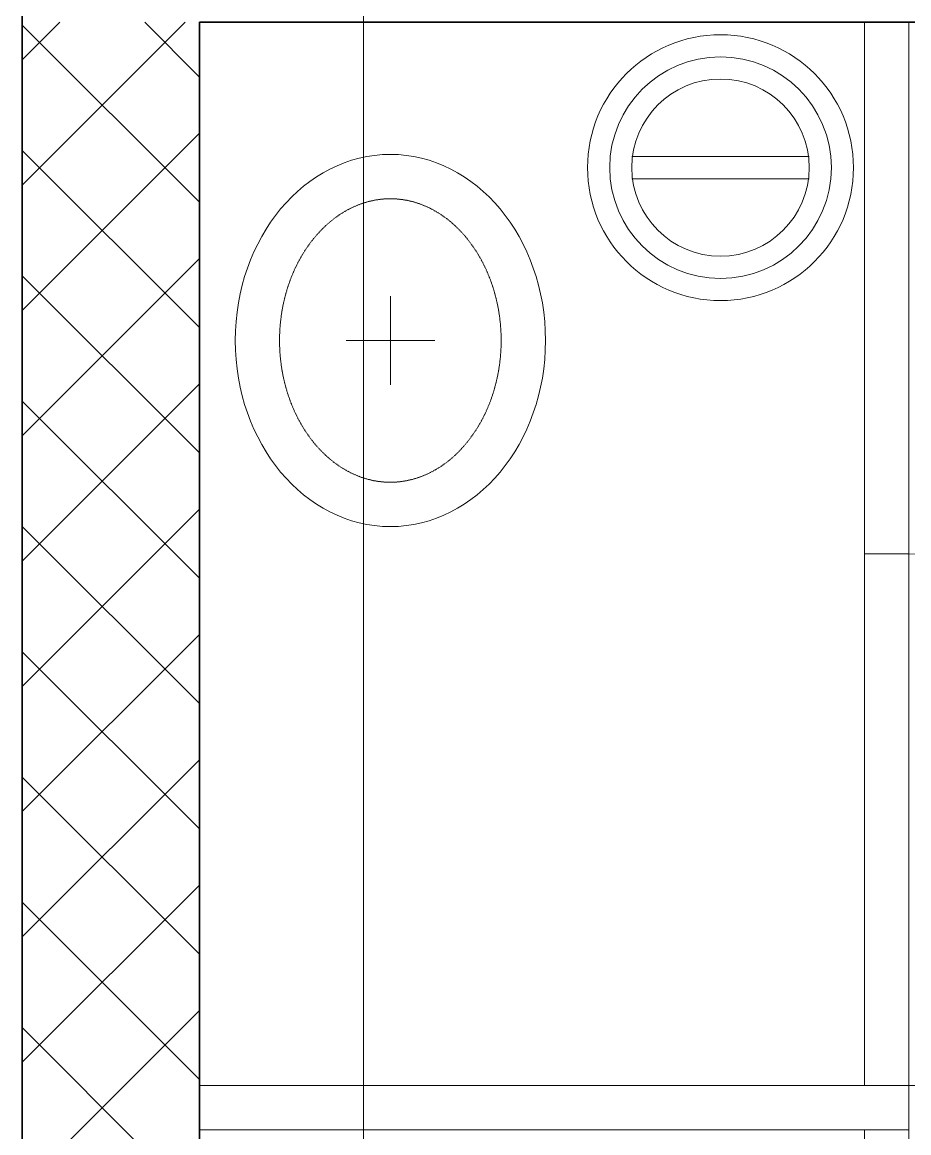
# Model space of a CAD drawing. Extents: x -982 to 937, y -179 to 616.
# Drawn here: x -594.36 to -574.36, y 364.93 to 389.99 of the extents above; entities that cross this region are included whole.
import ezdxf
from ezdxf.lldxf.tags import DXFTag

# ---------------------------------------------------------------- set-up
doc = ezdxf.new("R2010")
doc.units = 0
doc.layers.get('0').update_dxf_attribs({"lineweight": 13})
doc.layers.add('A-DETL-____-OTLN', color=5, linetype='Continuous', lineweight=9, true_color=0x0000ff)
for name, color, linetype, lineweight in [('A-WALL-____-MCUT', 7, 'Continuous', 35), ('A-WALL-____-PATT', 7, 'Continuous', 35), ('S-GRID-____-OTLN', 7, 'Continuous', 5)]:
    doc.layers.add(name, color=color, linetype=linetype, lineweight=lineweight)
tags = doc.linetypes.add('_Rasterlinie_', pattern=[0.375, 0.2, -0.05, 0.075, -0.05]).pattern_tags.tags
tags[10:11] = [DXFTag(74, 4), DXFTag(75, 0), DXFTag(340, '0'), DXFTag(46, 1.0), DXFTag(50, 0.0), DXFTag(44, 0.0), DXFTag(45, 0.0)]
tags[8:9] = [DXFTag(74, 4), DXFTag(75, 0), DXFTag(340, '0'), DXFTag(46, 1.0), DXFTag(50, 0.0), DXFTag(44, 0.0), DXFTag(45, 0.0)]
tags[6:7] = [DXFTag(74, 4), DXFTag(75, 0), DXFTag(340, '0'), DXFTag(46, 1.0), DXFTag(50, 0.0), DXFTag(44, 0.0), DXFTag(45, 0.0)]
tags[4:5] = [DXFTag(74, 4), DXFTag(75, 0), DXFTag(340, '0'), DXFTag(46, 1.0), DXFTag(50, 0.0), DXFTag(44, 0.0), DXFTag(45, 0.0)]
tags = doc.linetypes.add('Strichliert - Fein', pattern=[0.15, 0.1, -0.05]).pattern_tags.tags
tags[6:7] = [DXFTag(74, 4), DXFTag(75, 0), DXFTag(340, '0'), DXFTag(46, 1.0), DXFTag(50, 0.0), DXFTag(44, 0.0), DXFTag(45, 0.0)]
tags[4:5] = [DXFTag(74, 4), DXFTag(75, 0), DXFTag(340, '0'), DXFTag(46, 1.0), DXFTag(50, 0.0), DXFTag(44, 0.0), DXFTag(45, 0.0)]

# ---------------------------------------------------------------- blocks, each defined once
blk = doc.blocks.new('Referenz-A0UJ2GQRXE', base_point=(-954.019, -167.52))
at = {"layer": 'A-DETL-____-OTLN', "color": 0, "linetype": 'Strichliert - Fein', "ltscale": 0.13}
for p, q in [((-575.359, 365.993), (-575.359, 389.993)), ((-575.359, 389.993), (-574.359, 389.993)), ((-574.359, 389.993), (-574.359, 364.993)), ((-580.606, 386.961), (-576.606, 386.961)), ((-580.606, 386.461), (-576.606, 386.461)), ((-586.054, 383.809), (-586.054, 381.809)), ((-587.054, 382.809), (-585.054, 382.809)), ((-574.359, 377.993), (-575.359, 377.993)), ((-590.359, 365.993), (-590.359, 364.993)), ((-590.359, 365.993), (-575.359, 365.993)), ((-575.359, 365.993), (-562.359, 365.993)), ((-574.359, 364.993), (-590.359, 364.993)), ((-575.359, 340.993), (-575.359, 364.993)), ((-575.359, 364.993), (-574.359, 364.993)), ((-574.359, 364.993), (-574.359, 339.993))]:
    blk.add_line(p, q, dxfattribs=at)
at = {"layer": 'A-DETL-____-OTLN', "color": 0, "linetype": 'Continuous'}
for p, q in [((-587, 385.767), (-586.988, 385.773)), ((-586.982, 385.776), (-586.971, 385.782)), ((-586.971, 385.782), (-586.971, 385.783)), ((-586.965, 385.785), (-586.953, 385.791)), ((-586.948, 385.794), (-586.936, 385.799)), ((-586.93, 385.802), (-586.918, 385.808)), ((-586.912, 385.811), (-586.901, 385.816)), ((-586.895, 385.819), (-586.883, 385.825)), ((-586.877, 385.827), (-586.865, 385.833)), ((-586.859, 385.836), (-586.847, 385.841)), ((-586.859, 385.836), (-586.859, 385.836)), ((-586.841, 385.843), (-586.829, 385.848)), ((-586.823, 385.85), (-586.811, 385.855)), ((-586.805, 385.858), (-586.793, 385.863)), ((-586.787, 385.865), (-586.775, 385.87)), ((-586.769, 385.873), (-586.757, 385.877)), ((-586.751, 385.88), (-586.746, 385.882)), ((-586.746, 385.882), (-586.739, 385.884)), ((-586.733, 385.887), (-586.721, 385.891)), ((-586.714, 385.893), (-586.702, 385.897)), ((-586.696, 385.899), (-586.684, 385.903)), ((-586.677, 385.905), (-586.665, 385.91)), ((-586.659, 385.912), (-586.647, 385.916)), ((-586.641, 385.918), (-586.631, 385.921)), ((-586.631, 385.921), (-586.628, 385.922)), ((-586.622, 385.924), (-586.609, 385.927)), ((-586.603, 385.929), (-586.591, 385.933)), ((-586.584, 385.934), (-586.572, 385.938)), ((-586.566, 385.939), (-586.553, 385.943)), ((-586.547, 385.945), (-586.534, 385.948)), ((-586.528, 385.95), (-586.517, 385.953)), ((-586.517, 385.953), (-586.515, 385.953)), ((-586.509, 385.955), (-586.496, 385.957)), ((-586.49, 385.959), (-586.477, 385.961)), ((-586.471, 385.963), (-586.458, 385.965)), ((-586.452, 385.967), (-586.439, 385.97)), ((-586.433, 385.971), (-586.42, 385.974)), ((-586.414, 385.975), (-586.402, 385.978)), ((-586.402, 385.978), (-586.401, 385.978)), ((-586.395, 385.979), (-586.382, 385.981)), ((-586.375, 385.982), (-586.362, 385.984)), ((-586.356, 385.985), (-586.343, 385.986)), ((-586.337, 385.987), (-586.324, 385.989)), ((-586.317, 385.99), (-586.305, 385.992)), ((-586.298, 385.993), (-586.286, 385.995)), ((-586.286, 385.995), (-586.285, 385.995)), ((-586.279, 385.996), (-586.266, 385.997)), ((-586.259, 385.998), (-586.247, 385.999)), ((-586.24, 385.999), (-586.227, 386)), ((-586.221, 386.001), (-586.208, 386.002)), ((-586.201, 386.003), (-586.188, 386.004)), ((-586.182, 386.005), (-586.17, 386.006)), ((-586.17, 386.006), (-586.169, 386.006)), ((-586.162, 386.006), (-586.149, 386.006)), ((-586.143, 386.006), (-586.13, 386.007)), ((-586.123, 386.007), (-586.11, 386.007)), ((-586.104, 386.008), (-586.091, 386.008)), ((-586.084, 386.008), (-586.071, 386.009)), ((-586.065, 386.009), (-586.054, 386.009)), ((-586.054, 386.009), (-586.044, 386.009)), ((-586.038, 386.009), (-586.025, 386.008)), ((-586.018, 386.008), (-586.005, 386.008)), ((-585.999, 386.008), (-585.986, 386.007)), ((-585.979, 386.007), (-585.966, 386.007)), ((-585.96, 386.007), (-585.947, 386.006)), ((-585.94, 386.005), (-585.927, 386.004)), ((-585.921, 386.004), (-585.908, 386.003)), ((-585.901, 386.002), (-585.888, 386.002)), ((-585.882, 386.001), (-585.869, 386)), ((-585.869, 386), (-585.869, 386)), ((-585.862, 385.999), (-585.85, 385.998)), ((-585.843, 385.997), (-585.83, 385.995)), ((-585.824, 385.995), (-585.811, 385.993)), ((-585.804, 385.992), (-585.791, 385.991)), ((-585.785, 385.99), (-585.777, 385.989)), ((-585.777, 385.989), (-585.772, 385.988)), ((-585.766, 385.987), (-585.753, 385.985)), ((-585.746, 385.984), (-585.734, 385.982)), ((-585.727, 385.98), (-585.714, 385.978)), ((-585.708, 385.977), (-585.695, 385.975)), ((-585.689, 385.974), (-585.684, 385.973)), ((-585.684, 385.973), (-585.676, 385.971)), ((-585.67, 385.97), (-585.657, 385.967)), ((-585.651, 385.966), (-585.638, 385.963)), ((-585.632, 385.962), (-585.619, 385.959)), ((-585.613, 385.957), (-585.6, 385.955)), ((-585.594, 385.953), (-585.592, 385.953)), ((-585.592, 385.953), (-585.581, 385.95)), ((-585.575, 385.948), (-585.562, 385.945)), ((-585.556, 385.943), (-585.543, 385.94)), ((-585.537, 385.938), (-585.525, 385.935)), ((-585.518, 385.933), (-585.506, 385.929)), ((-585.499, 385.928), (-585.487, 385.924)), ((-585.481, 385.922), (-585.469, 385.918)), ((-585.462, 385.916), (-585.45, 385.912)), ((-585.444, 385.91), (-585.431, 385.906)), ((-585.425, 385.904), (-585.413, 385.9)), ((-585.407, 385.898), (-585.394, 385.893)), ((-585.388, 385.891), (-585.376, 385.886)), ((-585.37, 385.884), (-585.358, 385.88)), ((-585.352, 385.877), (-585.34, 385.873)), ((-585.334, 385.87), (-585.321, 385.866)), ((-585.315, 385.863), (-585.303, 385.858)), ((-585.297, 385.856), (-585.286, 385.851)), ((-585.28, 385.848), (-585.268, 385.843)), ((-585.262, 385.84), (-585.25, 385.835)), ((-585.244, 385.833), (-585.232, 385.828)), ((-585.226, 385.825), (-585.214, 385.819)), ((-585.208, 385.817), (-585.197, 385.811)), ((-585.191, 385.808), (-585.179, 385.802)), ((-585.173, 385.8), (-585.161, 385.794)), ((-585.156, 385.791), (-585.144, 385.786)), ((-585.138, 385.783), (-585.138, 385.783)), ((-585.138, 385.783), (-585.127, 385.777)), ((-585.121, 385.773), (-585.109, 385.767)), ((-587.389, 385.508), (-587.378, 385.516)), ((-587.373, 385.52), (-587.363, 385.528)), ((-587.358, 385.532), (-587.348, 385.54)), ((-587.343, 385.544), (-587.332, 385.552)), ((-587.327, 385.556), (-587.317, 385.564)), ((-587.312, 385.568), (-587.302, 385.576)), ((-587.296, 385.58), (-587.286, 385.588)), ((-587.28, 385.592), (-587.27, 385.599)), ((-587.264, 385.603), (-587.254, 385.61)), ((-587.248, 385.614), (-587.238, 385.621)), ((-587.232, 385.625), (-587.222, 385.633)), ((-587.217, 385.636), (-587.206, 385.644)), ((-587.201, 385.647), (-587.192, 385.654)), ((-587.192, 385.654), (-587.19, 385.655)), ((-587.184, 385.658), (-587.173, 385.665)), ((-587.168, 385.669), (-587.157, 385.675)), ((-587.151, 385.679), (-587.14, 385.686)), ((-587.135, 385.689), (-587.124, 385.696)), ((-587.118, 385.699), (-587.107, 385.706)), ((-587.102, 385.71), (-587.09, 385.717)), ((-587.085, 385.72), (-587.082, 385.722)), ((-587.082, 385.722), (-587.074, 385.726)), ((-587.068, 385.73), (-587.057, 385.736)), ((-587.051, 385.739), (-587.039, 385.745)), ((-587.034, 385.748), (-587.022, 385.755)), ((-587.017, 385.758), (-587.005, 385.764)), ((-585.104, 385.764), (-585.092, 385.758)), ((-585.087, 385.755), (-585.075, 385.749)), ((-585.069, 385.746), (-585.058, 385.739)), ((-585.052, 385.736), (-585.049, 385.735)), ((-585.049, 385.735), (-585.041, 385.73)), ((-585.035, 385.726), (-585.024, 385.72)), ((-585.019, 385.716), (-585.008, 385.71)), ((-585.002, 385.706), (-584.991, 385.7)), ((-584.985, 385.696), (-584.974, 385.69)), ((-584.968, 385.686), (-584.961, 385.682)), ((-584.961, 385.682), (-584.957, 385.68)), ((-584.952, 385.676), (-584.941, 385.669)), ((-584.936, 385.665), (-584.925, 385.658)), ((-584.919, 385.654), (-584.909, 385.647)), ((-584.903, 385.644), (-584.892, 385.637)), ((-584.887, 385.633), (-584.876, 385.626)), ((-584.871, 385.622), (-584.86, 385.614)), ((-584.855, 385.611), (-584.844, 385.603)), ((-584.839, 385.599), (-584.829, 385.591)), ((-584.823, 385.588), (-584.813, 385.58)), ((-584.808, 385.576), (-584.797, 385.569)), ((-584.792, 385.565), (-584.788, 385.562)), ((-584.788, 385.562), (-584.782, 385.557)), ((-584.776, 385.553), (-584.766, 385.545)), ((-584.761, 385.541), (-584.751, 385.533)), ((-584.746, 385.529), (-584.736, 385.52)), ((-584.731, 385.516), (-584.72, 385.508)), ((-587.658, 385.254), (-587.649, 385.264)), ((-587.645, 385.269), (-587.636, 385.278)), ((-587.631, 385.283), (-587.623, 385.293)), ((-587.618, 385.297), (-587.609, 385.307)), ((-587.605, 385.311), (-587.595, 385.32)), ((-587.591, 385.325), (-587.581, 385.334)), ((-587.577, 385.339), (-587.567, 385.348)), ((-587.563, 385.352), (-587.553, 385.361)), ((-587.549, 385.366), (-587.539, 385.375)), ((-587.535, 385.379), (-587.525, 385.388)), ((-587.521, 385.393), (-587.511, 385.402)), ((-587.507, 385.406), (-587.497, 385.415)), ((-587.492, 385.419), (-587.482, 385.428)), ((-587.477, 385.432), (-587.468, 385.441)), ((-587.463, 385.445), (-587.453, 385.453)), ((-587.448, 385.458), (-587.438, 385.466)), ((-587.433, 385.471), (-587.423, 385.479)), ((-587.419, 385.483), (-587.409, 385.492)), ((-587.404, 385.496), (-587.394, 385.504)), ((-584.715, 385.504), (-584.705, 385.496)), ((-584.7, 385.492), (-584.69, 385.484)), ((-584.685, 385.479), (-584.676, 385.471)), ((-584.671, 385.467), (-584.661, 385.458)), ((-584.656, 385.454), (-584.646, 385.445)), ((-584.641, 385.441), (-584.631, 385.433)), ((-584.626, 385.428), (-584.622, 385.424)), ((-584.622, 385.424), (-584.617, 385.42)), ((-584.612, 385.415), (-584.603, 385.406)), ((-584.598, 385.402), (-584.588, 385.393)), ((-584.584, 385.388), (-584.574, 385.38)), ((-584.569, 385.375), (-584.56, 385.366)), ((-584.555, 385.362), (-584.546, 385.353)), ((-584.541, 385.348), (-584.541, 385.348)), ((-584.541, 385.348), (-584.532, 385.339)), ((-584.527, 385.334), (-584.518, 385.325)), ((-584.514, 385.32), (-584.505, 385.311)), ((-584.5, 385.307), (-584.491, 385.297)), ((-584.486, 385.293), (-584.477, 385.283)), ((-584.473, 385.279), (-584.464, 385.269)), ((-584.459, 385.265), (-584.451, 385.255)), ((-587.858, 385.015), (-587.85, 385.025)), ((-587.846, 385.031), (-587.838, 385.041)), ((-587.834, 385.046), (-587.826, 385.056)), ((-587.822, 385.062), (-587.814, 385.072)), ((-587.81, 385.077), (-587.803, 385.087)), ((-587.799, 385.093), (-587.798, 385.093)), ((-587.798, 385.093), (-587.79, 385.103)), ((-587.786, 385.108), (-587.778, 385.118)), ((-587.774, 385.122), (-587.765, 385.132)), ((-587.761, 385.137), (-587.753, 385.147)), ((-587.748, 385.152), (-587.74, 385.162)), ((-587.736, 385.167), (-587.728, 385.177)), ((-587.723, 385.182), (-587.715, 385.192)), ((-587.711, 385.197), (-587.705, 385.204)), ((-587.705, 385.204), (-587.702, 385.207)), ((-587.698, 385.212), (-587.689, 385.221)), ((-587.685, 385.226), (-587.676, 385.235)), ((-587.671, 385.24), (-587.662, 385.25)), ((-584.446, 385.25), (-584.437, 385.241)), ((-584.433, 385.236), (-584.424, 385.226)), ((-584.42, 385.221), (-584.411, 385.212)), ((-584.407, 385.207), (-584.398, 385.197)), ((-584.394, 385.192), (-584.385, 385.183)), ((-584.385, 385.183), (-584.385, 385.183)), ((-584.381, 385.178), (-584.373, 385.168)), ((-584.369, 385.163), (-584.36, 385.153)), ((-584.356, 385.148), (-584.348, 385.138)), ((-584.344, 385.133), (-584.335, 385.123)), ((-584.331, 385.118), (-584.323, 385.108)), ((-584.319, 385.103), (-584.311, 385.094)), ((-584.311, 385.094), (-584.31, 385.093)), ((-584.306, 385.088), (-584.298, 385.077)), ((-584.295, 385.072), (-584.287, 385.062)), ((-584.283, 385.057), (-584.275, 385.046)), ((-584.271, 385.041), (-584.263, 385.031)), ((-584.259, 385.026), (-584.251, 385.015)), ((-588.032, 384.756), (-588.025, 384.767)), ((-588.022, 384.773), (-588.015, 384.784)), ((-588.011, 384.79), (-588.004, 384.801)), ((-588.001, 384.806), (-587.994, 384.817)), ((-587.991, 384.823), (-587.984, 384.834)), ((-587.981, 384.839), (-587.974, 384.85)), ((-587.97, 384.856), (-587.963, 384.866)), ((-587.959, 384.872), (-587.952, 384.883)), ((-587.948, 384.888), (-587.941, 384.899)), ((-587.937, 384.904), (-587.93, 384.915)), ((-587.926, 384.92), (-587.919, 384.931)), ((-587.915, 384.936), (-587.908, 384.947)), ((-587.904, 384.952), (-587.896, 384.963)), ((-587.893, 384.968), (-587.887, 384.976)), ((-587.887, 384.976), (-587.885, 384.979)), ((-587.881, 384.984), (-587.873, 384.994)), ((-587.87, 385), (-587.862, 385.01)), ((-584.247, 385.01), (-584.239, 385)), ((-584.239, 385), (-584.239, 385)), ((-584.235, 384.995), (-584.228, 384.984)), ((-584.224, 384.979), (-584.217, 384.968)), ((-584.213, 384.963), (-584.205, 384.952)), ((-584.201, 384.947), (-584.194, 384.936)), ((-584.19, 384.931), (-584.183, 384.92)), ((-584.179, 384.915), (-584.171, 384.905)), ((-584.168, 384.899), (-584.161, 384.888)), ((-584.157, 384.883), (-584.15, 384.872)), ((-584.146, 384.866), (-584.139, 384.856)), ((-584.136, 384.85), (-584.129, 384.839)), ((-584.125, 384.834), (-584.118, 384.823)), ((-584.114, 384.817), (-584.107, 384.807)), ((-584.104, 384.801), (-584.097, 384.79)), ((-584.094, 384.784), (-584.087, 384.773)), ((-584.084, 384.768), (-584.077, 384.757)), ((-588.172, 384.5), (-588.166, 384.511)), ((-588.163, 384.517), (-588.157, 384.529)), ((-588.154, 384.535), (-588.148, 384.546)), ((-588.146, 384.552), (-588.14, 384.564)), ((-588.137, 384.569), (-588.131, 384.581)), ((-588.128, 384.588), (-588.122, 384.598)), ((-588.128, 384.587), (-588.128, 384.588)), ((-588.119, 384.604), (-588.112, 384.615)), ((-588.109, 384.621), (-588.103, 384.632)), ((-588.1, 384.638), (-588.093, 384.649)), ((-588.09, 384.655), (-588.084, 384.666)), ((-588.081, 384.672), (-588.075, 384.683)), ((-588.071, 384.689), (-588.065, 384.701)), ((-588.062, 384.706), (-588.056, 384.718)), ((-588.052, 384.723), (-588.046, 384.734)), ((-588.042, 384.74), (-588.035, 384.751)), ((-584.074, 384.751), (-584.067, 384.74)), ((-584.064, 384.734), (-584.057, 384.723)), ((-584.054, 384.718), (-584.047, 384.706)), ((-584.044, 384.701), (-584.041, 384.696)), ((-584.041, 384.696), (-584.037, 384.69)), ((-584.034, 384.684), (-584.028, 384.672)), ((-584.025, 384.667), (-584.018, 384.655)), ((-584.015, 384.65), (-584.009, 384.638)), ((-584.006, 384.633), (-584, 384.621)), ((-583.996, 384.616), (-583.99, 384.604)), ((-583.987, 384.598), (-583.981, 384.588)), ((-583.981, 384.588), (-583.981, 384.587)), ((-583.978, 384.581), (-583.972, 384.57)), ((-583.969, 384.564), (-583.963, 384.552)), ((-583.96, 384.546), (-583.954, 384.535)), ((-583.952, 384.529), (-583.946, 384.517)), ((-583.943, 384.512), (-583.937, 384.5)), ((-588.282, 384.25), (-588.278, 384.262)), ((-588.275, 384.268), (-588.271, 384.28)), ((-588.268, 384.287), (-588.263, 384.299)), ((-588.261, 384.305), (-588.256, 384.316)), ((-588.253, 384.322), (-588.248, 384.334)), ((-588.245, 384.34), (-588.24, 384.352)), ((-588.237, 384.358), (-588.232, 384.37)), ((-588.229, 384.376), (-588.224, 384.388)), ((-588.221, 384.394), (-588.216, 384.406)), ((-588.214, 384.412), (-588.208, 384.423)), ((-588.206, 384.429), (-588.2, 384.441)), ((-588.198, 384.447), (-588.192, 384.459)), ((-588.189, 384.465), (-588.183, 384.476)), ((-588.18, 384.482), (-588.175, 384.494)), ((-583.934, 384.494), (-583.928, 384.483)), ((-583.925, 384.477), (-583.925, 384.475)), ((-583.925, 384.475), (-583.92, 384.465)), ((-583.917, 384.459), (-583.912, 384.447)), ((-583.909, 384.441), (-583.903, 384.43)), ((-583.901, 384.424), (-583.895, 384.412)), ((-583.893, 384.406), (-583.887, 384.394)), ((-583.884, 384.388), (-583.879, 384.376)), ((-583.876, 384.37), (-583.872, 384.36)), ((-583.872, 384.36), (-583.871, 384.359)), ((-583.868, 384.353), (-583.863, 384.341)), ((-583.861, 384.335), (-583.856, 384.323)), ((-583.854, 384.317), (-583.849, 384.305)), ((-583.846, 384.299), (-583.841, 384.287)), ((-583.839, 384.281), (-583.834, 384.269)), ((-583.831, 384.263), (-583.826, 384.251)), ((-588.369, 384.012), (-588.364, 384.024)), ((-588.362, 384.03), (-588.358, 384.043)), ((-588.356, 384.049), (-588.352, 384.061)), ((-588.35, 384.067), (-588.345, 384.08)), ((-588.343, 384.086), (-588.339, 384.098)), ((-588.337, 384.104), (-588.333, 384.116)), ((-588.331, 384.123), (-588.327, 384.135)), ((-588.324, 384.141), (-588.321, 384.151)), ((-588.321, 384.151), (-588.32, 384.153)), ((-588.318, 384.159), (-588.313, 384.171)), ((-588.311, 384.178), (-588.306, 384.19)), ((-588.304, 384.196), (-588.299, 384.208)), ((-588.297, 384.214), (-588.292, 384.226)), ((-588.289, 384.232), (-588.285, 384.244)), ((-583.824, 384.245), (-583.822, 384.242)), ((-583.822, 384.242), (-583.819, 384.232)), ((-583.817, 384.226), (-583.812, 384.214)), ((-583.81, 384.208), (-583.805, 384.196)), ((-583.803, 384.19), (-583.798, 384.178)), ((-583.796, 384.172), (-583.791, 384.159)), ((-583.789, 384.153), (-583.785, 384.141)), ((-583.782, 384.135), (-583.778, 384.123)), ((-583.776, 384.117), (-583.771, 384.104)), ((-583.769, 384.098), (-583.765, 384.086)), ((-583.763, 384.08), (-583.759, 384.067)), ((-583.757, 384.061), (-583.753, 384.049)), ((-583.751, 384.043), (-583.747, 384.03)), ((-583.745, 384.024), (-583.74, 384.012)), ((-588.443, 383.749), (-588.439, 383.762)), ((-588.438, 383.768), (-588.434, 383.781)), ((-588.433, 383.787), (-588.43, 383.799)), ((-588.428, 383.806), (-588.425, 383.818)), ((-588.423, 383.825), (-588.42, 383.837)), ((-588.418, 383.844), (-588.415, 383.856)), ((-588.413, 383.862), (-588.411, 383.871)), ((-588.411, 383.871), (-588.41, 383.875)), ((-588.408, 383.881), (-588.404, 383.894)), ((-588.402, 383.9), (-588.399, 383.912)), ((-588.397, 383.919), (-588.393, 383.931)), ((-588.391, 383.937), (-588.388, 383.95)), ((-588.386, 383.956), (-588.382, 383.968)), ((-588.38, 383.975), (-588.376, 383.987)), ((-588.375, 383.993), (-588.374, 383.997)), ((-588.374, 383.997), (-588.371, 384.006)), ((-583.738, 384.006), (-583.735, 383.997)), ((-583.735, 383.997), (-583.734, 383.993)), ((-583.733, 383.987), (-583.729, 383.975)), ((-583.727, 383.969), (-583.723, 383.956)), ((-583.721, 383.95), (-583.718, 383.937)), ((-583.716, 383.931), (-583.712, 383.919)), ((-583.71, 383.912), (-583.707, 383.9)), ((-583.705, 383.894), (-583.701, 383.881)), ((-583.699, 383.875), (-583.698, 383.871)), ((-583.698, 383.871), (-583.696, 383.863)), ((-583.694, 383.856), (-583.691, 383.844)), ((-583.689, 383.837), (-583.686, 383.825)), ((-583.684, 383.818), (-583.681, 383.806)), ((-583.68, 383.8), (-583.676, 383.787)), ((-583.675, 383.781), (-583.671, 383.768)), ((-583.67, 383.762), (-583.666, 383.749)), ((-588.494, 383.501), (-588.492, 383.514)), ((-588.491, 383.52), (-588.488, 383.533)), ((-588.487, 383.539), (-588.485, 383.552)), ((-588.483, 383.559), (-588.481, 383.571)), ((-588.48, 383.578), (-588.477, 383.59)), ((-588.476, 383.597), (-588.474, 383.61)), ((-588.473, 383.616), (-588.47, 383.629)), ((-588.468, 383.635), (-588.465, 383.648)), ((-588.464, 383.654), (-588.461, 383.667)), ((-588.46, 383.673), (-588.457, 383.686)), ((-588.456, 383.692), (-588.453, 383.705)), ((-588.451, 383.711), (-588.448, 383.724)), ((-588.447, 383.73), (-588.444, 383.743)), ((-583.665, 383.743), (-583.665, 383.743)), ((-583.665, 383.743), (-583.662, 383.73)), ((-583.661, 383.724), (-583.658, 383.711)), ((-583.656, 383.705), (-583.653, 383.692)), ((-583.652, 383.686), (-583.649, 383.673)), ((-583.648, 383.667), (-583.645, 383.654)), ((-583.644, 383.648), (-583.641, 383.635)), ((-583.639, 383.629), (-583.636, 383.616)), ((-583.635, 383.61), (-583.633, 383.597)), ((-583.632, 383.591), (-583.629, 383.578)), ((-583.628, 383.571), (-583.626, 383.559)), ((-583.624, 383.552), (-583.622, 383.539)), ((-583.621, 383.533), (-583.618, 383.52)), ((-583.617, 383.514), (-583.615, 383.501)), ((-588.53, 383.25), (-588.528, 383.263)), ((-588.528, 383.269), (-588.526, 383.282)), ((-588.525, 383.289), (-588.524, 383.302)), ((-588.523, 383.308), (-588.521, 383.321)), ((-588.521, 383.328), (-588.519, 383.34)), ((-588.518, 383.349), (-588.517, 383.36)), ((-588.518, 383.347), (-588.518, 383.349)), ((-588.516, 383.366), (-588.514, 383.379)), ((-588.513, 383.385), (-588.511, 383.398)), ((-588.51, 383.405), (-588.508, 383.418)), ((-588.507, 383.424), (-588.505, 383.437)), ((-588.504, 383.443), (-588.502, 383.456)), ((-588.501, 383.463), (-588.499, 383.475)), ((-588.498, 383.482), (-588.495, 383.495)), ((-583.614, 383.495), (-583.611, 383.482)), ((-583.61, 383.476), (-583.608, 383.463)), ((-583.607, 383.456), (-583.605, 383.443)), ((-583.604, 383.437), (-583.602, 383.424)), ((-583.601, 383.418), (-583.599, 383.405)), ((-583.598, 383.398), (-583.596, 383.386)), ((-583.595, 383.379), (-583.593, 383.366)), ((-583.593, 383.36), (-583.591, 383.349)), ((-583.591, 383.349), (-583.591, 383.347)), ((-583.59, 383.341), (-583.588, 383.328)), ((-583.588, 383.321), (-583.586, 383.308)), ((-583.585, 383.302), (-583.584, 383.289)), ((-583.583, 383.282), (-583.581, 383.27)), ((-583.581, 383.263), (-583.579, 383.25)), ((-588.55, 382.997), (-588.549, 383.01)), ((-588.549, 383.017), (-588.548, 383.03)), ((-588.548, 383.036), (-588.547, 383.049)), ((-588.547, 383.056), (-588.546, 383.069)), ((-588.546, 383.075), (-588.545, 383.08)), ((-588.545, 383.08), (-588.545, 383.088)), ((-588.544, 383.095), (-588.543, 383.108)), ((-588.543, 383.114), (-588.541, 383.127)), ((-588.541, 383.134), (-588.54, 383.147)), ((-588.539, 383.153), (-588.538, 383.166)), ((-588.538, 383.172), (-588.537, 383.185)), ((-588.536, 383.192), (-588.535, 383.205)), ((-588.534, 383.215), (-588.533, 383.224)), ((-588.534, 383.211), (-588.534, 383.215)), ((-588.532, 383.231), (-588.531, 383.244)), ((-583.578, 383.244), (-583.577, 383.231)), ((-583.576, 383.224), (-583.575, 383.215)), ((-583.575, 383.215), (-583.575, 383.211)), ((-583.574, 383.205), (-583.573, 383.192)), ((-583.572, 383.186), (-583.571, 383.173)), ((-583.571, 383.166), (-583.57, 383.153)), ((-583.569, 383.147), (-583.568, 383.134)), ((-583.568, 383.127), (-583.566, 383.114)), ((-583.566, 383.108), (-583.565, 383.095)), ((-583.564, 383.088), (-583.564, 383.08)), ((-583.564, 383.08), (-583.563, 383.075)), ((-583.563, 383.069), (-583.562, 383.056)), ((-583.562, 383.049), (-583.561, 383.037)), ((-583.561, 383.03), (-583.56, 383.017)), ((-583.56, 383.011), (-583.559, 382.998)), ((-588.554, 382.861), (-588.553, 382.874)), ((-588.554, 382.841), (-588.554, 382.854)), ((-588.554, 382.822), (-588.554, 382.835)), ((-588.554, 382.809), (-588.554, 382.815)), ((-588.554, 382.802), (-588.554, 382.809)), ((-588.554, 382.783), (-588.554, 382.796)), ((-588.554, 382.763), (-588.554, 382.776)), ((-588.553, 382.744), (-588.554, 382.757)), ((-588.553, 382.919), (-588.552, 382.932)), ((-588.553, 382.9), (-588.553, 382.913)), ((-588.553, 382.88), (-588.553, 382.893)), ((-588.552, 382.945), (-588.552, 382.952)), ((-588.552, 382.939), (-588.552, 382.945)), ((-588.551, 382.978), (-588.55, 382.991)), ((-588.551, 382.958), (-588.551, 382.971)), ((-583.559, 382.991), (-583.558, 382.978)), ((-583.558, 382.972), (-583.558, 382.959)), ((-583.557, 382.952), (-583.557, 382.945)), ((-583.557, 382.945), (-583.557, 382.939)), ((-583.557, 382.933), (-583.556, 382.92)), ((-583.556, 382.913), (-583.556, 382.9)), ((-583.556, 382.894), (-583.556, 382.881)), ((-583.556, 382.874), (-583.555, 382.861)), ((-583.555, 382.757), (-583.556, 382.744)), ((-583.555, 382.855), (-583.555, 382.842)), ((-583.555, 382.835), (-583.555, 382.822)), ((-583.555, 382.816), (-583.555, 382.809)), ((-583.555, 382.809), (-583.555, 382.803)), ((-583.555, 382.796), (-583.555, 382.783)), ((-583.555, 382.777), (-583.555, 382.764)), ((-588.553, 382.725), (-588.553, 382.737)), ((-588.553, 382.705), (-588.553, 382.718)), ((-588.552, 382.686), (-588.553, 382.699)), ((-588.552, 382.674), (-588.552, 382.679)), ((-588.552, 382.666), (-588.552, 382.674)), ((-588.551, 382.647), (-588.551, 382.66)), ((-588.55, 382.627), (-588.551, 382.64)), ((-588.549, 382.608), (-588.55, 382.621)), ((-588.548, 382.588), (-588.549, 382.601)), ((-588.547, 382.569), (-588.548, 382.582)), ((-588.546, 382.549), (-588.547, 382.562)), ((-588.545, 382.538), (-588.546, 382.543)), ((-588.545, 382.53), (-588.545, 382.538)), ((-588.543, 382.51), (-588.544, 382.523)), ((-583.565, 382.523), (-583.566, 382.51)), ((-583.563, 382.543), (-583.564, 382.538)), ((-583.564, 382.538), (-583.564, 382.53)), ((-583.562, 382.562), (-583.563, 382.549)), ((-583.561, 382.582), (-583.562, 382.569)), ((-583.56, 382.601), (-583.561, 382.588)), ((-583.559, 382.621), (-583.56, 382.608)), ((-583.558, 382.64), (-583.559, 382.627)), ((-583.558, 382.66), (-583.558, 382.647)), ((-583.556, 382.699), (-583.557, 382.686)), ((-583.557, 382.679), (-583.557, 382.674)), ((-583.557, 382.674), (-583.557, 382.666)), ((-583.556, 382.738), (-583.556, 382.725)), ((-583.556, 382.718), (-583.556, 382.705)), ((-588.541, 382.491), (-588.542, 382.504)), ((-588.54, 382.471), (-588.541, 382.484)), ((-588.538, 382.452), (-588.539, 382.465)), ((-588.537, 382.433), (-588.538, 382.446)), ((-588.535, 382.413), (-588.536, 382.426)), ((-588.534, 382.403), (-588.534, 382.407)), ((-588.533, 382.394), (-588.534, 382.403)), ((-588.531, 382.374), (-588.532, 382.387)), ((-588.528, 382.355), (-588.53, 382.368)), ((-588.526, 382.336), (-588.528, 382.349)), ((-588.524, 382.316), (-588.525, 382.329)), ((-588.521, 382.297), (-588.523, 382.31)), ((-588.519, 382.278), (-588.521, 382.29)), ((-588.518, 382.27), (-588.518, 382.271)), ((-588.516, 382.258), (-588.518, 382.27)), ((-583.591, 382.27), (-583.592, 382.258)), ((-583.591, 382.271), (-583.591, 382.27)), ((-583.588, 382.291), (-583.59, 382.278)), ((-583.586, 382.31), (-583.588, 382.297)), ((-583.584, 382.329), (-583.585, 382.316)), ((-583.581, 382.349), (-583.583, 382.336)), ((-583.579, 382.368), (-583.581, 382.355)), ((-583.577, 382.387), (-583.578, 382.375)), ((-583.575, 382.403), (-583.576, 382.394)), ((-583.575, 382.407), (-583.575, 382.403)), ((-583.573, 382.426), (-583.574, 382.413)), ((-583.571, 382.446), (-583.572, 382.433)), ((-583.57, 382.465), (-583.571, 382.452)), ((-583.568, 382.485), (-583.569, 382.472)), ((-583.566, 382.504), (-583.568, 382.491)), ((-588.514, 382.239), (-588.515, 382.252)), ((-588.511, 382.22), (-588.513, 382.233)), ((-588.508, 382.2), (-588.51, 382.213)), ((-588.505, 382.181), (-588.507, 382.194)), ((-588.502, 382.162), (-588.504, 382.175)), ((-588.499, 382.143), (-588.501, 382.155)), ((-588.495, 382.123), (-588.498, 382.136)), ((-588.492, 382.104), (-588.494, 382.117)), ((-588.488, 382.085), (-588.491, 382.098)), ((-588.485, 382.066), (-588.487, 382.079)), ((-588.481, 382.047), (-588.483, 382.059)), ((-588.477, 382.028), (-588.48, 382.04)), ((-588.474, 382.008), (-588.476, 382.021)), ((-583.633, 382.021), (-583.635, 382.009)), ((-583.629, 382.04), (-583.632, 382.028)), ((-583.626, 382.06), (-583.628, 382.047)), ((-583.622, 382.079), (-583.624, 382.066)), ((-583.618, 382.098), (-583.621, 382.085)), ((-583.615, 382.117), (-583.617, 382.104)), ((-583.611, 382.136), (-583.614, 382.124)), ((-583.608, 382.156), (-583.61, 382.143)), ((-583.605, 382.175), (-583.607, 382.162)), ((-583.602, 382.194), (-583.604, 382.181)), ((-583.599, 382.213), (-583.601, 382.201)), ((-583.596, 382.233), (-583.598, 382.22)), ((-583.593, 382.252), (-583.595, 382.239)), ((-588.47, 381.989), (-588.472, 382.002)), ((-588.465, 381.97), (-588.468, 381.983)), ((-588.461, 381.951), (-588.464, 381.964)), ((-588.457, 381.932), (-588.46, 381.945)), ((-588.453, 381.913), (-588.456, 381.926)), ((-588.448, 381.894), (-588.451, 381.907)), ((-588.444, 381.875), (-588.447, 381.888)), ((-588.444, 381.875), (-588.444, 381.875)), ((-588.439, 381.856), (-588.443, 381.869)), ((-588.434, 381.837), (-588.438, 381.85)), ((-588.429, 381.819), (-588.433, 381.831)), ((-588.425, 381.8), (-588.428, 381.812)), ((-588.42, 381.781), (-588.423, 381.793)), ((-588.415, 381.762), (-588.418, 381.774)), ((-588.411, 381.747), (-588.413, 381.756)), ((-583.696, 381.756), (-583.698, 381.747)), ((-583.691, 381.775), (-583.694, 381.762)), ((-583.686, 381.793), (-583.689, 381.781)), ((-583.681, 381.812), (-583.684, 381.8)), ((-583.676, 381.831), (-583.679, 381.819)), ((-583.671, 381.85), (-583.675, 381.838)), ((-583.666, 381.869), (-583.67, 381.856)), ((-583.662, 381.888), (-583.665, 381.875)), ((-583.658, 381.907), (-583.661, 381.894)), ((-583.653, 381.926), (-583.656, 381.913)), ((-583.649, 381.945), (-583.652, 381.932)), ((-583.645, 381.964), (-583.648, 381.951)), ((-583.641, 381.983), (-583.644, 381.97)), ((-583.636, 382.002), (-583.639, 381.989)), ((-588.41, 381.743), (-588.411, 381.747)), ((-588.404, 381.724), (-588.408, 381.737)), ((-588.399, 381.706), (-588.402, 381.718)), ((-588.393, 381.687), (-588.397, 381.699)), ((-588.388, 381.668), (-588.391, 381.681)), ((-588.382, 381.65), (-588.386, 381.662)), ((-588.376, 381.631), (-588.38, 381.643)), ((-588.374, 381.621), (-588.375, 381.625)), ((-588.371, 381.612), (-588.374, 381.621)), ((-588.364, 381.594), (-588.369, 381.606)), ((-588.358, 381.575), (-588.362, 381.588)), ((-588.352, 381.557), (-588.356, 381.569)), ((-588.346, 381.538), (-588.35, 381.551)), ((-588.34, 381.52), (-588.344, 381.532)), ((-588.333, 381.501), (-588.338, 381.514)), ((-583.772, 381.514), (-583.776, 381.502)), ((-583.766, 381.532), (-583.77, 381.52)), ((-583.759, 381.551), (-583.764, 381.539)), ((-583.753, 381.569), (-583.757, 381.557)), ((-583.747, 381.588), (-583.751, 381.576)), ((-583.74, 381.606), (-583.745, 381.594)), ((-583.735, 381.621), (-583.738, 381.612)), ((-583.734, 381.625), (-583.735, 381.621)), ((-583.729, 381.643), (-583.732, 381.631)), ((-583.723, 381.662), (-583.727, 381.65)), ((-583.718, 381.681), (-583.721, 381.668)), ((-583.712, 381.7), (-583.716, 381.687)), ((-583.707, 381.718), (-583.71, 381.706)), ((-583.701, 381.737), (-583.705, 381.724)), ((-583.698, 381.747), (-583.699, 381.743)), ((-588.327, 381.483), (-588.331, 381.495)), ((-588.32, 381.465), (-588.324, 381.477)), ((-588.313, 381.447), (-588.318, 381.459)), ((-588.306, 381.428), (-588.311, 381.44)), ((-588.299, 381.41), (-588.304, 381.422)), ((-588.292, 381.392), (-588.297, 381.404)), ((-588.287, 381.376), (-588.29, 381.386)), ((-588.285, 381.374), (-588.287, 381.376)), ((-588.278, 381.356), (-588.283, 381.368)), ((-588.27, 381.338), (-588.275, 381.35)), ((-588.263, 381.32), (-588.268, 381.332)), ((-588.255, 381.302), (-588.26, 381.314)), ((-588.248, 381.284), (-588.253, 381.296)), ((-588.241, 381.266), (-588.245, 381.278)), ((-588.237, 381.258), (-588.238, 381.26)), ((-588.233, 381.248), (-588.237, 381.258)), ((-583.872, 381.26), (-583.877, 381.248)), ((-583.864, 381.278), (-583.869, 381.266)), ((-583.856, 381.296), (-583.861, 381.284)), ((-583.848, 381.314), (-583.853, 381.302)), ((-583.841, 381.332), (-583.846, 381.32)), ((-583.834, 381.35), (-583.838, 381.338)), ((-583.827, 381.368), (-583.831, 381.356)), ((-583.82, 381.386), (-583.824, 381.374)), ((-583.812, 381.404), (-583.817, 381.392)), ((-583.805, 381.422), (-583.81, 381.41)), ((-583.798, 381.441), (-583.803, 381.428)), ((-583.791, 381.459), (-583.796, 381.447)), ((-583.788, 381.467), (-583.789, 381.465)), ((-583.784, 381.477), (-583.788, 381.467)), ((-583.778, 381.496), (-583.782, 381.483)), ((-588.225, 381.23), (-588.23, 381.242)), ((-588.216, 381.212), (-588.222, 381.224)), ((-588.208, 381.195), (-588.214, 381.206)), ((-588.2, 381.177), (-588.206, 381.189)), ((-588.192, 381.159), (-588.197, 381.171)), ((-588.184, 381.143), (-588.189, 381.153)), ((-588.184, 381.141), (-588.184, 381.143)), ((-588.175, 381.124), (-588.181, 381.136)), ((-588.166, 381.107), (-588.172, 381.118)), ((-588.157, 381.089), (-588.163, 381.101)), ((-588.149, 381.072), (-588.155, 381.083)), ((-588.14, 381.054), (-588.146, 381.066)), ((-588.131, 381.037), (-588.137, 381.048)), ((-588.122, 381.02), (-588.128, 381.031)), ((-588.128, 381.031), (-588.128, 381.031)), ((-588.113, 381.003), (-588.119, 381.014)), ((-583.99, 381.014), (-583.997, 381.003)), ((-583.981, 381.031), (-583.987, 381.02)), ((-583.981, 381.031), (-583.981, 381.031)), ((-583.972, 381.049), (-583.978, 381.037)), ((-583.963, 381.066), (-583.969, 381.055)), ((-583.955, 381.084), (-583.96, 381.072)), ((-583.946, 381.101), (-583.952, 381.089)), ((-583.937, 381.119), (-583.943, 381.107)), ((-583.929, 381.136), (-583.934, 381.124)), ((-583.92, 381.153), (-583.926, 381.142)), ((-583.911, 381.171), (-583.917, 381.159)), ((-583.903, 381.189), (-583.909, 381.177)), ((-583.895, 381.207), (-583.901, 381.195)), ((-583.888, 381.224), (-583.893, 381.212)), ((-583.88, 381.242), (-583.885, 381.23)), ((-588.103, 380.986), (-588.109, 380.997)), ((-588.094, 380.968), (-588.1, 380.98)), ((-588.084, 380.951), (-588.091, 380.963)), ((-588.075, 380.934), (-588.081, 380.946)), ((-588.068, 380.922), (-588.072, 380.929)), ((-588.065, 380.917), (-588.068, 380.922)), ((-588.055, 380.901), (-588.062, 380.912)), ((-588.045, 380.884), (-588.052, 380.895)), ((-588.035, 380.867), (-588.042, 380.878)), ((-588.025, 380.85), (-588.032, 380.862)), ((-588.015, 380.834), (-588.022, 380.845)), ((-588.005, 380.817), (-588.012, 380.828)), ((-587.995, 380.801), (-588.002, 380.812)), ((-587.984, 380.784), (-587.991, 380.795)), ((-587.973, 380.768), (-587.98, 380.779)), ((-587.963, 380.752), (-587.97, 380.763)), ((-584.139, 380.762), (-584.146, 380.752)), ((-584.128, 380.779), (-584.135, 380.768)), ((-584.118, 380.795), (-584.125, 380.784)), ((-584.108, 380.812), (-584.115, 380.801)), ((-584.098, 380.829), (-584.104, 380.818)), ((-584.087, 380.845), (-584.094, 380.834)), ((-584.077, 380.862), (-584.084, 380.851)), ((-584.067, 380.878), (-584.074, 380.867)), ((-584.057, 380.895), (-584.063, 380.884)), ((-584.047, 380.912), (-584.053, 380.901)), ((-584.038, 380.929), (-584.044, 380.918)), ((-584.028, 380.946), (-584.034, 380.935)), ((-584.019, 380.963), (-584.025, 380.952)), ((-584.009, 380.98), (-584.016, 380.969)), ((-584, 380.997), (-584.006, 380.986)), ((-587.952, 380.735), (-587.959, 380.746)), ((-587.941, 380.719), (-587.948, 380.73)), ((-587.93, 380.703), (-587.938, 380.714)), ((-587.919, 380.687), (-587.926, 380.698)), ((-587.908, 380.671), (-587.915, 380.682)), ((-587.896, 380.655), (-587.904, 380.666)), ((-587.885, 380.639), (-587.892, 380.65)), ((-587.874, 380.623), (-587.881, 380.634)), ((-587.862, 380.608), (-587.87, 380.618)), ((-587.87, 380.618), (-587.87, 380.618)), ((-587.85, 380.592), (-587.858, 380.603)), ((-587.838, 380.577), (-587.846, 380.587)), ((-587.826, 380.561), (-587.834, 380.572)), ((-587.814, 380.546), (-587.822, 380.556)), ((-587.803, 380.531), (-587.811, 380.541)), ((-587.798, 380.525), (-587.799, 380.525)), ((-587.79, 380.515), (-587.798, 380.525)), ((-587.778, 380.5), (-587.786, 380.51)), ((-584.323, 380.511), (-584.331, 380.501)), ((-584.311, 380.525), (-584.319, 380.516)), ((-584.31, 380.525), (-584.311, 380.525)), ((-584.299, 380.541), (-584.306, 380.531)), ((-584.287, 380.557), (-584.295, 380.546)), ((-584.275, 380.572), (-584.283, 380.562)), ((-584.263, 380.588), (-584.271, 380.577)), ((-584.251, 380.603), (-584.259, 380.593)), ((-584.239, 380.619), (-584.247, 380.608)), ((-584.228, 380.634), (-584.236, 380.624)), ((-584.222, 380.642), (-584.224, 380.639)), ((-584.216, 380.65), (-584.222, 380.642)), ((-584.205, 380.666), (-584.213, 380.655)), ((-584.194, 380.682), (-584.201, 380.671)), ((-584.183, 380.698), (-584.19, 380.687)), ((-584.172, 380.714), (-584.179, 380.703)), ((-584.161, 380.73), (-584.168, 380.72)), ((-584.15, 380.746), (-584.157, 380.736)), ((-587.765, 380.485), (-587.774, 380.495)), ((-587.753, 380.47), (-587.761, 380.48)), ((-587.74, 380.455), (-587.749, 380.465)), ((-587.728, 380.44), (-587.736, 380.45)), ((-587.715, 380.426), (-587.724, 380.435)), ((-587.724, 380.435), (-587.724, 380.435)), ((-587.702, 380.411), (-587.711, 380.421)), ((-587.689, 380.397), (-587.698, 380.407)), ((-587.676, 380.382), (-587.685, 380.392)), ((-587.663, 380.368), (-587.672, 380.378)), ((-587.65, 380.353), (-587.658, 380.363)), ((-587.636, 380.339), (-587.645, 380.349)), ((-587.623, 380.325), (-587.632, 380.335)), ((-587.609, 380.312), (-587.618, 380.321)), ((-587.595, 380.298), (-587.604, 380.307)), ((-587.582, 380.284), (-587.591, 380.293)), ((-587.568, 380.27), (-587.577, 380.279)), ((-587.568, 380.27), (-587.568, 380.27)), ((-587.554, 380.256), (-587.563, 380.265)), ((-587.54, 380.243), (-587.549, 380.252)), ((-584.56, 380.252), (-584.57, 380.243)), ((-584.546, 380.266), (-584.556, 380.257)), ((-584.532, 380.28), (-584.542, 380.271)), ((-584.518, 380.293), (-584.528, 380.284)), ((-584.504, 380.307), (-584.514, 380.298)), ((-584.491, 380.321), (-584.5, 380.311)), ((-584.478, 380.335), (-584.486, 380.326)), ((-584.464, 380.349), (-584.473, 380.34)), ((-584.451, 380.364), (-584.46, 380.354)), ((-584.438, 380.378), (-584.447, 380.368)), ((-584.424, 380.392), (-584.433, 380.383)), ((-584.411, 380.406), (-584.42, 380.397)), ((-584.404, 380.414), (-584.407, 380.411)), ((-584.398, 380.421), (-584.404, 380.414)), ((-584.386, 380.436), (-584.394, 380.426)), ((-584.373, 380.451), (-584.381, 380.441)), ((-584.361, 380.466), (-584.369, 380.456)), ((-584.348, 380.481), (-584.356, 380.471)), ((-584.335, 380.496), (-584.344, 380.486)), ((-587.525, 380.23), (-587.535, 380.239)), ((-587.511, 380.216), (-587.521, 380.225)), ((-587.497, 380.203), (-587.506, 380.212)), ((-587.487, 380.194), (-587.492, 380.199)), ((-587.483, 380.19), (-587.487, 380.194)), ((-587.468, 380.177), (-587.478, 380.186)), ((-587.453, 380.164), (-587.463, 380.173)), ((-587.438, 380.152), (-587.448, 380.16)), ((-587.424, 380.139), (-587.433, 380.147)), ((-587.409, 380.126), (-587.419, 380.135)), ((-587.394, 380.114), (-587.404, 380.122)), ((-587.378, 380.102), (-587.389, 380.11)), ((-587.363, 380.09), (-587.373, 380.098)), ((-587.348, 380.077), (-587.358, 380.086)), ((-587.333, 380.065), (-587.343, 380.073)), ((-587.321, 380.056), (-587.327, 380.061)), ((-587.317, 380.053), (-587.321, 380.056)), ((-587.301, 380.042), (-587.312, 380.05)), ((-587.286, 380.03), (-587.296, 380.038)), ((-587.27, 380.019), (-587.28, 380.027)), ((-587.254, 380.008), (-587.265, 380.015)), ((-587.238, 379.996), (-587.249, 380.004)), ((-584.861, 380.004), (-584.871, 379.997)), ((-584.845, 380.015), (-584.855, 380.008)), ((-584.829, 380.027), (-584.839, 380.019)), ((-584.813, 380.038), (-584.823, 380.03)), ((-584.797, 380.05), (-584.807, 380.042)), ((-584.782, 380.062), (-584.792, 380.054)), ((-584.766, 380.074), (-584.777, 380.066)), ((-584.751, 380.086), (-584.761, 380.078)), ((-584.736, 380.098), (-584.746, 380.09)), ((-584.72, 380.11), (-584.731, 380.102)), ((-584.705, 380.122), (-584.715, 380.114)), ((-584.69, 380.135), (-584.7, 380.126)), ((-584.676, 380.148), (-584.686, 380.139)), ((-584.661, 380.16), (-584.671, 380.152)), ((-584.646, 380.173), (-584.656, 380.165)), ((-584.632, 380.186), (-584.641, 380.177)), ((-584.617, 380.199), (-584.627, 380.19)), ((-584.602, 380.212), (-584.612, 380.203)), ((-584.588, 380.225), (-584.598, 380.216)), ((-584.574, 380.239), (-584.584, 380.23)), ((-587.222, 379.985), (-587.233, 379.992)), ((-587.206, 379.974), (-587.217, 379.982)), ((-587.19, 379.964), (-587.2, 379.971)), ((-587.173, 379.953), (-587.184, 379.96)), ((-587.157, 379.942), (-587.168, 379.949)), ((-587.148, 379.936), (-587.152, 379.939)), ((-587.141, 379.932), (-587.148, 379.936)), ((-587.124, 379.922), (-587.135, 379.928)), ((-587.107, 379.912), (-587.118, 379.918)), ((-587.09, 379.902), (-587.101, 379.908)), ((-587.074, 379.892), (-587.085, 379.898)), ((-587.06, 379.884), (-587.068, 379.888)), ((-587.057, 379.882), (-587.06, 379.884)), ((-587.04, 379.873), (-587.051, 379.879)), ((-587.022, 379.863), (-587.034, 379.869)), ((-587.005, 379.854), (-587.017, 379.86)), ((-586.988, 379.845), (-587, 379.851)), ((-586.971, 379.836), (-586.982, 379.842)), ((-586.971, 379.835), (-586.971, 379.836)), ((-586.953, 379.827), (-586.965, 379.833)), ((-586.936, 379.818), (-586.948, 379.824)), ((-586.918, 379.81), (-586.93, 379.816)), ((-586.901, 379.802), (-586.912, 379.807)), ((-586.883, 379.793), (-586.895, 379.799)), ((-586.865, 379.785), (-586.877, 379.79)), ((-586.847, 379.778), (-586.859, 379.783)), ((-586.829, 379.77), (-586.841, 379.775)), ((-586.812, 379.762), (-586.823, 379.767)), ((-586.794, 379.755), (-586.806, 379.76)), ((-586.775, 379.748), (-586.788, 379.752)), ((-585.322, 379.753), (-585.334, 379.748)), ((-585.304, 379.76), (-585.316, 379.755)), ((-585.286, 379.768), (-585.298, 379.763)), ((-585.268, 379.775), (-585.28, 379.77)), ((-585.25, 379.782), (-585.262, 379.777)), ((-585.249, 379.782), (-585.25, 379.782)), ((-585.232, 379.791), (-585.244, 379.785)), ((-585.214, 379.799), (-585.226, 379.794)), ((-585.197, 379.808), (-585.208, 379.802)), ((-585.179, 379.816), (-585.191, 379.81)), ((-585.161, 379.824), (-585.173, 379.819)), ((-585.144, 379.833), (-585.156, 379.827)), ((-585.127, 379.842), (-585.138, 379.836)), ((-585.138, 379.836), (-585.138, 379.836)), ((-585.109, 379.851), (-585.121, 379.845)), ((-585.092, 379.86), (-585.104, 379.854)), ((-585.075, 379.87), (-585.087, 379.864)), ((-585.058, 379.879), (-585.07, 379.873)), ((-585.041, 379.889), (-585.052, 379.882)), ((-585.027, 379.896), (-585.035, 379.892)), ((-585.024, 379.898), (-585.027, 379.896)), ((-585.007, 379.908), (-585.019, 379.902)), ((-584.991, 379.919), (-585.002, 379.912)), ((-584.974, 379.929), (-584.985, 379.922)), ((-584.958, 379.939), (-584.969, 379.932)), ((-584.941, 379.95), (-584.952, 379.943)), ((-584.925, 379.96), (-584.936, 379.953)), ((-584.917, 379.965), (-584.919, 379.963)), ((-584.908, 379.971), (-584.917, 379.965)), ((-584.892, 379.982), (-584.903, 379.974)), ((-584.877, 379.993), (-584.887, 379.986)), ((-586.757, 379.741), (-586.769, 379.745)), ((-586.739, 379.734), (-586.751, 379.739)), ((-586.721, 379.727), (-586.733, 379.732)), ((-586.702, 379.72), (-586.714, 379.725)), ((-586.684, 379.714), (-586.696, 379.718)), ((-586.665, 379.708), (-586.678, 379.712)), ((-586.647, 379.702), (-586.659, 379.706)), ((-586.628, 379.696), (-586.64, 379.7)), ((-586.61, 379.69), (-586.622, 379.694)), ((-586.591, 379.685), (-586.603, 379.689)), ((-586.572, 379.68), (-586.584, 379.684)), ((-586.553, 379.675), (-586.566, 379.678)), ((-586.534, 379.67), (-586.547, 379.673)), ((-586.517, 379.665), (-586.528, 379.668)), ((-586.515, 379.665), (-586.517, 379.665)), ((-586.496, 379.661), (-586.509, 379.664)), ((-586.477, 379.657), (-586.49, 379.659)), ((-586.458, 379.652), (-586.471, 379.655)), ((-586.439, 379.648), (-586.452, 379.651)), ((-586.425, 379.645), (-586.433, 379.647)), ((-586.42, 379.644), (-586.425, 379.645)), ((-586.401, 379.641), (-586.414, 379.643)), ((-586.382, 379.638), (-586.395, 379.64)), ((-586.362, 379.634), (-586.375, 379.637)), ((-586.343, 379.631), (-586.356, 379.633)), ((-586.332, 379.629), (-586.337, 379.63)), ((-586.324, 379.628), (-586.332, 379.629)), ((-586.305, 379.626), (-586.318, 379.627)), ((-586.285, 379.624), (-586.298, 379.625)), ((-586.266, 379.621), (-586.279, 379.623)), ((-586.247, 379.619), (-586.259, 379.62)), ((-586.227, 379.617), (-586.24, 379.618)), ((-586.24, 379.618), (-586.24, 379.618)), ((-586.208, 379.616), (-586.221, 379.617)), ((-586.188, 379.614), (-586.201, 379.615)), ((-586.169, 379.613), (-586.182, 379.614)), ((-586.149, 379.611), (-586.162, 379.612)), ((-586.13, 379.611), (-586.143, 379.611)), ((-586.11, 379.61), (-586.123, 379.611)), ((-586.091, 379.61), (-586.104, 379.61)), ((-586.071, 379.609), (-586.084, 379.61)), ((-586.054, 379.609), (-586.065, 379.609)), ((-586.044, 379.609), (-586.054, 379.609)), ((-586.025, 379.61), (-586.038, 379.61)), ((-586.005, 379.611), (-586.018, 379.61)), ((-585.986, 379.611), (-585.999, 379.611)), ((-585.966, 379.612), (-585.979, 379.611)), ((-585.947, 379.612), (-585.96, 379.612)), ((-585.939, 379.613), (-585.94, 379.612)), ((-585.927, 379.614), (-585.939, 379.613)), ((-585.908, 379.615), (-585.921, 379.614)), ((-585.888, 379.617), (-585.901, 379.616)), ((-585.869, 379.619), (-585.882, 379.618)), ((-585.85, 379.621), (-585.862, 379.619)), ((-585.83, 379.622), (-585.843, 379.621)), ((-585.823, 379.623), (-585.824, 379.623)), ((-585.811, 379.625), (-585.823, 379.623)), ((-585.791, 379.628), (-585.804, 379.626)), ((-585.772, 379.631), (-585.785, 379.629)), ((-585.753, 379.634), (-585.766, 379.632)), ((-585.734, 379.637), (-585.747, 379.635)), ((-585.714, 379.639), (-585.727, 379.638)), ((-585.707, 379.641), (-585.708, 379.64)), ((-585.695, 379.643), (-585.707, 379.641)), ((-585.676, 379.647), (-585.689, 379.644)), ((-585.657, 379.651), (-585.67, 379.649)), ((-585.638, 379.655), (-585.651, 379.653)), ((-585.619, 379.659), (-585.632, 379.657)), ((-585.6, 379.663), (-585.613, 379.661)), ((-585.592, 379.665), (-585.594, 379.665)), ((-585.581, 379.668), (-585.592, 379.665)), ((-585.562, 379.673), (-585.575, 379.67)), ((-585.543, 379.679), (-585.556, 379.675)), ((-585.525, 379.684), (-585.537, 379.68)), ((-585.506, 379.689), (-585.518, 379.686)), ((-585.487, 379.694), (-585.5, 379.691)), ((-585.478, 379.697), (-585.481, 379.696)), ((-585.468, 379.7), (-585.478, 379.697)), ((-585.45, 379.706), (-585.462, 379.702)), ((-585.431, 379.713), (-585.444, 379.708)), ((-585.413, 379.719), (-585.425, 379.715)), ((-585.395, 379.725), (-585.407, 379.721)), ((-585.376, 379.732), (-585.388, 379.727)), ((-585.363, 379.736), (-585.37, 379.734)), ((-585.358, 379.738), (-585.363, 379.736)), ((-585.34, 379.746), (-585.352, 379.741))]:
    blk.add_line(p, q, dxfattribs=at)
at = {"layer": 'A-DETL-____-OTLN', "color": 0, "linetype": 'Strichliert - Fein', "ltscale": 0.13}
for radius in [3, 2.5, 2]:
    blk.add_circle((-578.606, 386.711), radius, dxfattribs=at)
blk.add_ellipse((-586.054, 382.809), major_axis=(0, 4.2), ratio=0.833333, dxfattribs=at)
blk.add_ellipse((-574.359, 365.993), major_axis=(12, 0), ratio=1, start_param=0, end_param=1.570796, dxfattribs=at)
at = {"layer": 'A-WALL-____-MCUT', "color": 0, "linetype": 'Continuous', "ltscale": 0.35}
for p, q in [((-594.359, 439.593), (-594.359, 327.991)), ((-590.359, 327.991), (-590.359, 389.993)), ((-590.359, 389.993), (-528.359, 389.993))]:
    blk.add_line(p, q, dxfattribs=at)
at = {"layer": 'A-WALL-____-PATT', "color": 0, "linetype": 'Continuous', "lineweight": 9, "ltscale": 0.13}
for p, q in [((-594.359, 389.145), (-593.511, 389.993)), ((-594.359, 386.317), (-590.683, 389.993)), ((-590.359, 385.928), (-594.359, 389.928)), ((-590.359, 388.756), (-591.596, 389.993)), ((-594.359, 383.488), (-590.359, 387.488)), ((-590.359, 383.099), (-594.359, 387.099)), ((-594.359, 380.66), (-590.359, 384.66)), ((-590.359, 380.271), (-594.359, 384.271)), ((-594.359, 377.832), (-590.359, 381.832)), ((-590.359, 377.442), (-594.359, 381.442)), ((-594.359, 375.003), (-590.359, 379.003)), ((-590.359, 374.614), (-594.359, 378.614)), ((-594.359, 372.175), (-590.359, 376.175)), ((-590.359, 371.785), (-594.359, 375.785)), ((-594.359, 369.346), (-590.359, 373.346)), ((-590.359, 368.957), (-594.359, 372.957)), ((-594.359, 366.518), (-590.359, 370.518)), ((-590.359, 366.129), (-594.359, 370.129)), ((-594.359, 363.689), (-590.359, 367.689)), ((-590.359, 363.3), (-594.359, 367.3))]:
    blk.add_line(p, q, dxfattribs=at)
at = {"layer": 'S-GRID-____-OTLN', "color": 0, "linetype": '_Rasterlinie_', "ltscale": 0.13}
blk.add_line((-586.659, -167.52), (-586.659, 592.593), dxfattribs=at)

msp = doc.modelspace()

# ---------------------------------------------------------------- block references
at = {"color": 9, "lineweight": 25, "ltscale": 0.25, "true_color": 0xc0c0c0}
msp.add_blockref('Referenz-A0UJ2GQRXE', (-954.019, -167.52), dxfattribs=at)

doc.saveas('drawing.dxf')
